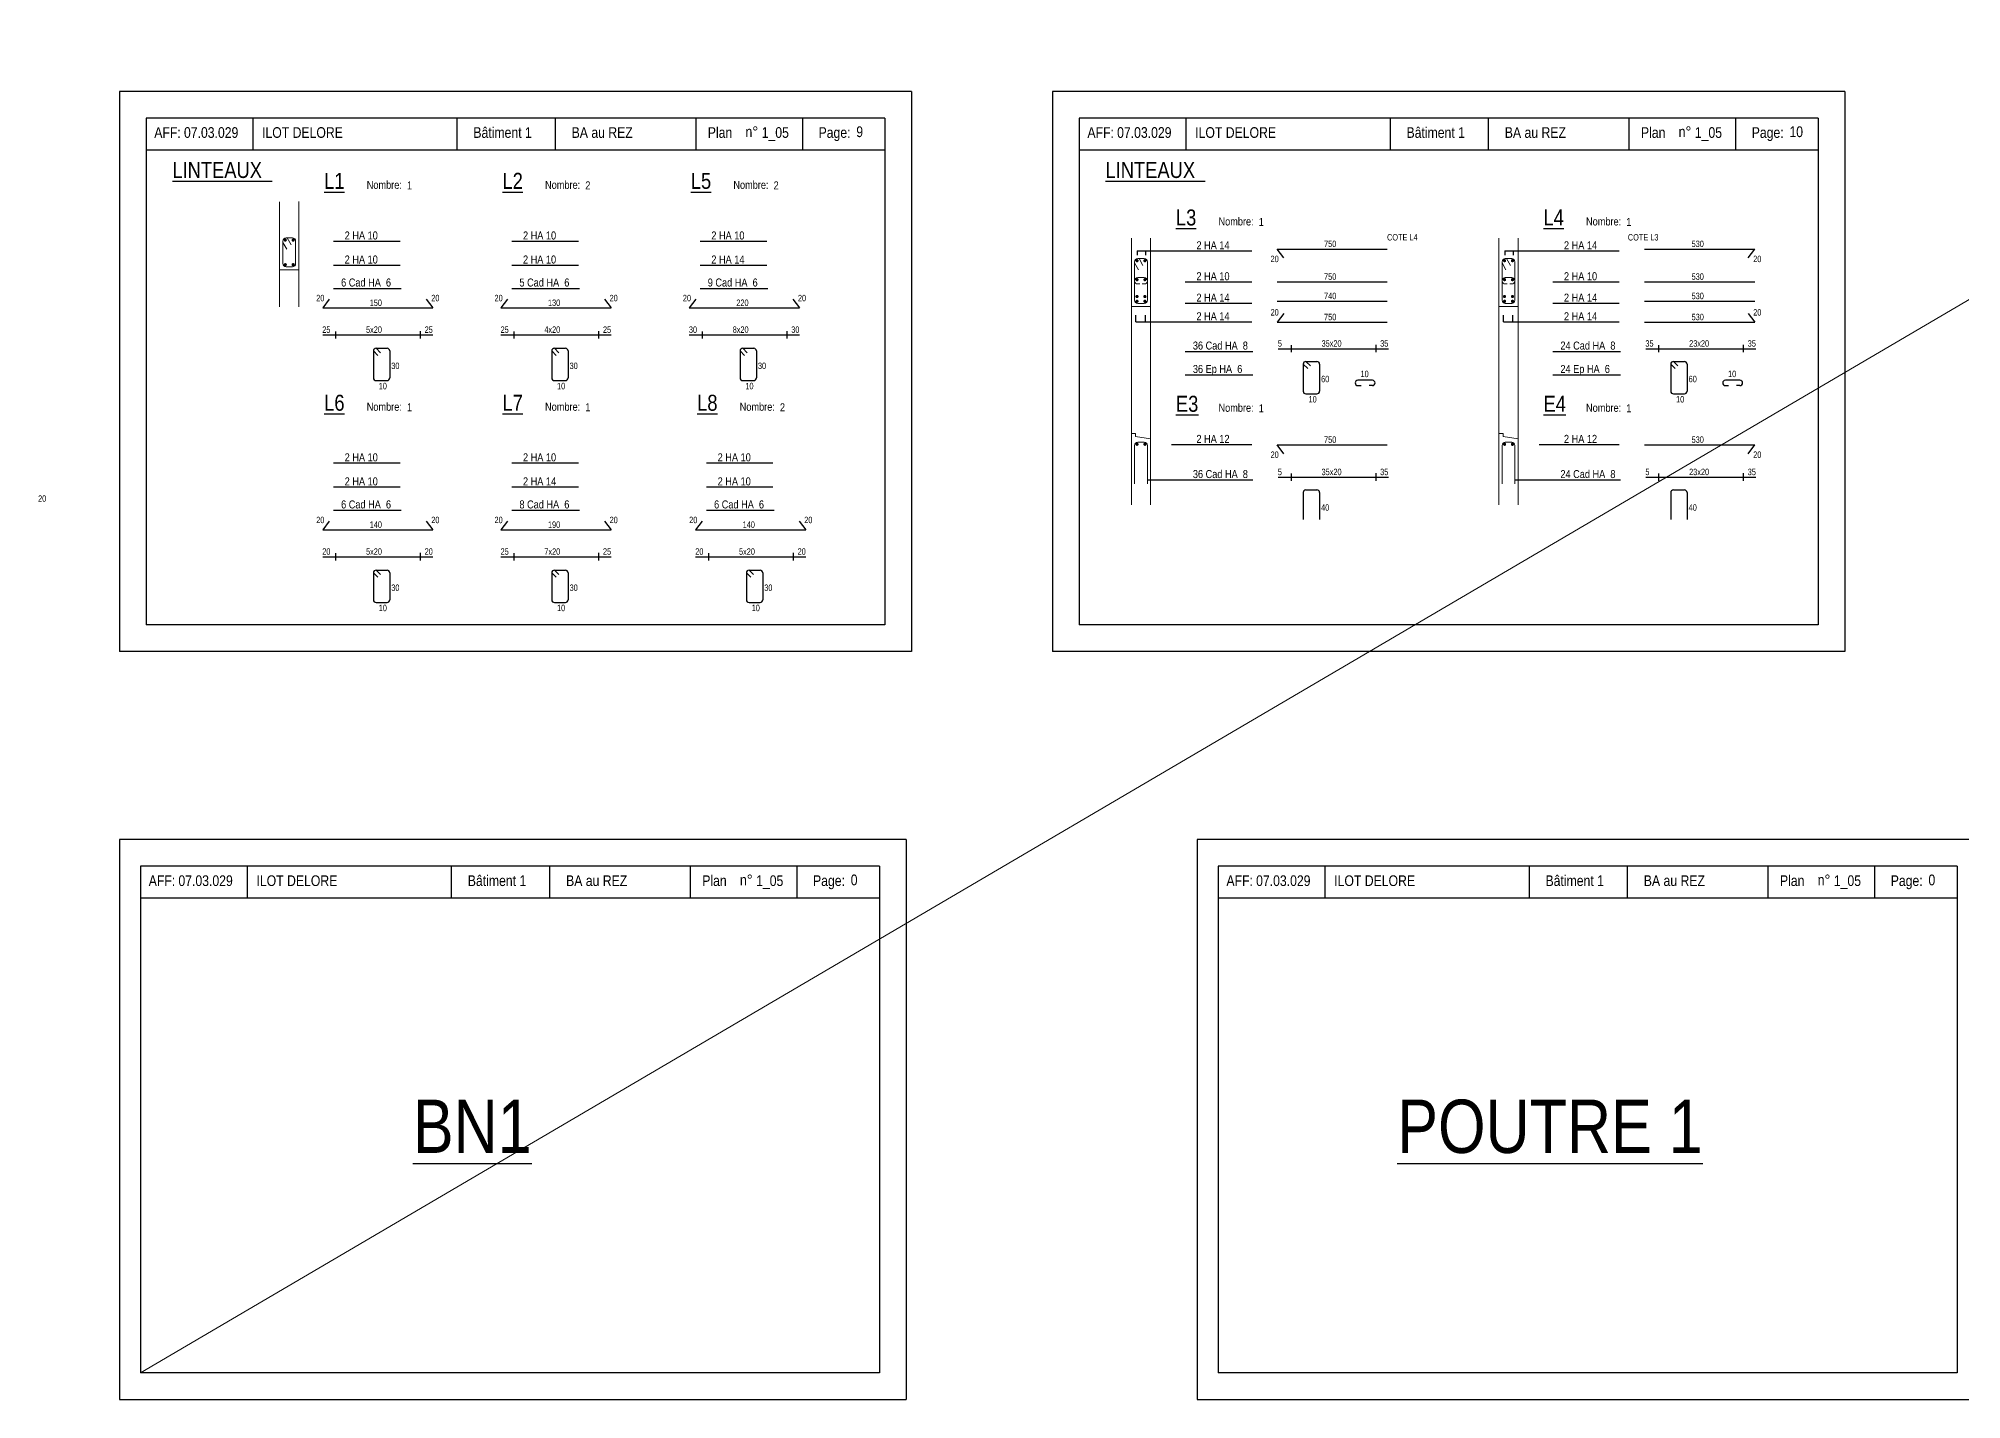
# Model space of a CAD drawing. Header units: metres. Extents: x -9927 to 45032, y -190416 to 12166.
# Drawn here: x 146 to 3751, y -63226 to -60674 of the extents above; entities that cross this region are included whole.
import ezdxf
from ezdxf.enums import TextEntityAlignment as Align

# ---------------------------------------------------------------- set-up
doc = ezdxf.new("R2010")
doc.units = ezdxf.units.M
for name, color, linetype in [('01_cote_gen', 4, 'Continuous'), ('01_fenetres', 171, 'Continuous'), ('01_linteaux', 3, 'Continuous'), ('01_texte', 230, 'Continuous')]:
    doc.layers.add(name, color=color, linetype=linetype)
doc.styles.add('STYLE2', font='ARIALN.TTF')

msp = doc.modelspace()

# ---------------------------------------------------------------- linework, layer by layer
at = {"layer": '01_cote_gen', "linetype": 'Continuous', "lineweight": 0}
msp.add_line((337.06, -63176.21), (8693.14, -58269.45), dxfattribs=at)
at = {"layer": '01_fenetres', "ltscale": 30}
for p, q in [((347.47, -60823.42), (347.47, -61773.42)), ((347.47, -60823.42), (347.47, -61773.42)), ((347.47, -60823.42), (347.47, -61773.42)), ((1732.47, -60823.42), (347.47, -60823.42)), ((547.47, -60823.42), (547.47, -60883.42)), ((929.97, -60823.42), (929.97, -60883.42)), ((1114.23, -60823.42), (1114.23, -60883.42)), ((1378.34, -60883.42), (1378.34, -60823.42)), ((1578.34, -60883.42), (1578.34, -60823.42)), ((1732.47, -60823.42), (1732.47, -61773.42)), ((2096.73, -60823.42), (2096.73, -61773.42)), ((2096.73, -60823.42), (2096.73, -61773.42)), ((2096.73, -60823.42), (2096.73, -61773.42)), ((3481.73, -60823.42), (2096.73, -60823.42)), ((2296.73, -60823.42), (2296.73, -60883.42)), ((2679.23, -60823.42), (2679.23, -60883.42)), ((2863.49, -60823.42), (2863.49, -60883.42)), ((3127.59, -60883.42), (3127.59, -60823.42)), ((3327.59, -60883.42), (3327.59, -60823.42)), ((3481.73, -60823.42), (3481.73, -61773.42)), ((1732.47, -60883.42), (347.47, -60883.42)), ((3481.73, -60883.42), (2096.73, -60883.42)), ((1732.47, -61773.42), (347.47, -61773.42)), ((3481.73, -61773.42), (2096.73, -61773.42)), ((337.06, -62226.21), (337.06, -63176.21)), ((1722.06, -62226.21), (337.06, -62226.21)), ((537.06, -62226.21), (537.06, -62286.21)), ((919.56, -62226.21), (919.56, -62286.21)), ((1103.83, -62226.21), (1103.83, -62286.21)), ((1367.93, -62286.21), (1367.93, -62226.21)), ((1567.93, -62286.21), (1567.93, -62226.21)), ((1722.06, -62226.21), (1722.06, -63176.21)), ((2357.31, -62226.21), (2357.31, -63176.21)), ((3742.31, -62226.21), (2357.31, -62226.21)), ((2557.31, -62226.21), (2557.31, -62286.21)), ((2939.81, -62226.21), (2939.81, -62286.21)), ((3124.07, -62226.21), (3124.07, -62286.21)), ((3388.18, -62286.21), (3388.18, -62226.21)), ((3588.18, -62286.21), (3588.18, -62226.21)), ((3742.31, -62226.21), (3742.31, -63176.21)), ((1722.06, -62286.21), (337.06, -62286.21)), ((3742.31, -62286.21), (2357.31, -62286.21)), ((1722.06, -63176.21), (337.06, -63176.21)), ((3742.31, -63176.21), (2357.31, -63176.21))]:
    msp.add_line(p, q, dxfattribs=at)
at = {"layer": '01_linteaux', "linetype": 'ByBlock', "lineweight": 18}
for p, q in [((597.73, -60980.26), (597.73, -61177.45)), ((633.73, -60979.75), (633.73, -61177.45)), ((603.73, -61054.33), (603.73, -61096.33)), ((603.73, -61056.49), (610.96, -61069.48)), ((609.73, -61048.33), (621.73, -61048.33)), ((612.12, -61048.33), (619.35, -61061.31)), ((627.73, -61054.33), (627.73, -61096.33)), ((2194.39, -61048.89), (2194.39, -61414.84)), ((2230.39, -61048.38), (2230.39, -61424.84)), ((2883.38, -61048.89), (2883.38, -61414.84)), ((2919.38, -61048.38), (2919.38, -61424.84)), ((609.73, -61102.33), (621.73, -61102.33)), ((2200.39, -61092.96), (2200.39, -61164.96)), ((2200.39, -61095.13), (2207.62, -61108.11)), ((2206.39, -61086.96), (2218.39, -61086.96)), ((2208.78, -61086.96), (2216.01, -61099.95)), ((2224.39, -61092.96), (2224.39, -61164.96)), ((2889.38, -61092.96), (2889.38, -61164.96)), ((2889.38, -61095.13), (2896.61, -61108.11)), ((2895.38, -61086.96), (2907.38, -61086.96)), ((2897.77, -61086.96), (2905.01, -61099.95)), ((2913.38, -61092.96), (2913.38, -61164.96)), ((597.73, -61108.33), (619.73, -61108.33)), ((619.73, -61108.33), (633.73, -61108.33)), ((619.73, -61108.33), (619.73, -61108.33)), ((2206.39, -61122.56), (2218.39, -61122.56)), ((2206.39, -61134.56), (2210.06, -61134.56)), ((2218.39, -61134.56), (2214.73, -61134.56)), ((2895.38, -61122.56), (2907.38, -61122.56)), ((2895.38, -61134.56), (2899.05, -61134.56)), ((2907.38, -61134.56), (2903.72, -61134.56)), ((2206.39, -61170.96), (2218.39, -61170.96)), ((2895.38, -61170.96), (2907.38, -61170.96)), ((2194.39, -61176.96), (2216.39, -61176.96)), ((2216.39, -61176.96), (2230.39, -61176.96)), ((2216.39, -61176.96), (2216.39, -61176.96)), ((2883.38, -61176.96), (2905.38, -61176.96)), ((2905.38, -61176.96), (2919.38, -61176.96)), ((2905.38, -61176.96), (2905.38, -61176.96)), ((2194.39, -61414.84), (2194.39, -61548.56)), ((2194.39, -61414.84), (2202.39, -61414.84)), ((2202.39, -61414.84), (2202.39, -61420.84)), ((2230.39, -61424.84), (2202.39, -61420.84)), ((2230.39, -61424.84), (2230.39, -61548.56)), ((2883.38, -61414.84), (2883.38, -61548.56)), ((2883.38, -61414.84), (2891.38, -61414.84)), ((2891.38, -61414.84), (2891.38, -61420.84)), ((2919.38, -61424.84), (2891.38, -61420.84)), ((2919.38, -61424.84), (2919.38, -61548.56)), ((2200.39, -61437.2), (2200.39, -61509.2)), ((2206.39, -61431.2), (2218.39, -61431.2)), ((2224.39, -61437.2), (2224.39, -61509.2)), ((2889.38, -61437.2), (2889.38, -61509.2)), ((2895.38, -61431.2), (2907.38, -61431.2)), ((2913.38, -61437.2), (2913.38, -61509.2))]:
    msp.add_line(p, q, dxfattribs=at)
at = {"layer": '01_linteaux', "linetype": 'Continuous'}
for p, q in [((678.47, -61230.1), (884.92, -61230.1)), ((702.47, -61223.4), (702.47, -61236.81)), ((861.21, -61222.74), (861.21, -61236.69)), ((1012.73, -61230.1), (1219.19, -61230.1)), ((1036.74, -61223.4), (1036.74, -61236.81)), ((1195.48, -61222.74), (1195.48, -61236.69)), ((1365.76, -61230.1), (1572.22, -61230.1)), ((1389.77, -61223.4), (1389.77, -61236.81)), ((1548.51, -61222.74), (1548.51, -61236.69)), ((773.53, -61260.15), (773.53, -61310.68)), ((773.53, -61260.15), (781.94, -61268.48)), ((778.53, -61255.15), (799.16, -61255.15)), ((778.53, -61255.15), (786.94, -61263.48)), ((804.16, -61260.15), (804.16, -61310.68)), ((1107.8, -61260.15), (1107.8, -61310.68)), ((1107.8, -61260.15), (1116.21, -61268.48)), ((1112.8, -61255.15), (1133.42, -61255.15)), ((1112.8, -61255.15), (1121.21, -61263.48)), ((1138.42, -61260.15), (1138.42, -61310.68)), ((1460.83, -61260.15), (1460.83, -61310.68)), ((1460.83, -61260.15), (1469.23, -61268.48)), ((1465.83, -61255.15), (1486.45, -61255.15)), ((1465.83, -61255.15), (1474.23, -61263.48)), ((1491.45, -61260.15), (1491.45, -61310.68)), ((2469.69, -61255.94), (2676.15, -61255.94)), ((2493.7, -61249.23), (2493.7, -61262.65)), ((2521.53, -61279.93), (2542.15, -61279.93)), ((2521.53, -61279.93), (2529.93, -61288.25)), ((2652.44, -61248.58), (2652.44, -61262.53)), ((3158.69, -61255.94), (3365.14, -61255.94)), ((3182.69, -61249.23), (3182.69, -61262.65)), ((3210.52, -61279.93), (3231.14, -61279.93)), ((3210.52, -61279.93), (3218.92, -61288.25)), ((3341.43, -61248.58), (3341.43, -61262.53)), ((778.53, -61315.68), (799.16, -61315.68)), ((804.16, -61308.65), (804.16, -61310.68)), ((1112.8, -61315.68), (1133.42, -61315.68)), ((1138.42, -61308.65), (1138.42, -61310.68)), ((1465.83, -61315.68), (1486.45, -61315.68)), ((1491.45, -61308.65), (1491.45, -61310.68)), ((2516.53, -61284.93), (2516.53, -61335.46)), ((2516.53, -61284.93), (2524.93, -61293.25)), ((2547.15, -61284.93), (2547.15, -61335.46)), ((2646.25, -61315.04), (2618.85, -61315.04)), ((3205.52, -61284.93), (3205.52, -61335.46)), ((3205.52, -61284.93), (3213.92, -61293.25)), ((3236.14, -61284.93), (3236.14, -61335.46)), ((3335.24, -61315.04), (3307.84, -61315.04)), ((2521.53, -61340.46), (2542.15, -61340.46)), ((2547.15, -61333.43), (2547.15, -61335.46)), ((2618.85, -61325.04), (2624.89, -61325.04)), ((2646.25, -61325.04), (2640.05, -61325.04)), ((3210.52, -61340.46), (3231.14, -61340.46)), ((3236.14, -61333.43), (3236.14, -61335.46)), ((3307.84, -61325.04), (3313.88, -61325.04)), ((3335.24, -61325.04), (3329.05, -61325.04)), ((2469.69, -61496.85), (2676.15, -61496.85)), ((2493.7, -61490.14), (2493.7, -61503.56)), ((2652.44, -61489.49), (2652.44, -61503.44)), ((3158.69, -61496.85), (3365.14, -61496.85)), ((3182.69, -61490.14), (3182.69, -61503.56)), ((3341.43, -61489.49), (3341.43, -61503.44)), ((2516.53, -61525.84), (2516.53, -61576.37)), ((2521.53, -61520.84), (2542.15, -61520.84)), ((2547.15, -61525.84), (2547.15, -61576.37)), ((3205.52, -61525.84), (3205.52, -61576.37)), ((3210.52, -61520.84), (3231.14, -61520.84)), ((3236.14, -61525.84), (3236.14, -61576.37)), ((702.47, -61639.45), (702.47, -61652.87)), ((861.21, -61638.8), (861.21, -61652.75)), ((1036.74, -61639.45), (1036.74, -61652.87)), ((1195.48, -61638.8), (1195.48, -61652.75)), ((1401.63, -61639.45), (1401.63, -61652.87)), ((1560.37, -61638.8), (1560.37, -61652.75)), ((678.47, -61646.16), (884.92, -61646.16)), ((773.53, -61676.21), (773.53, -61726.74)), ((773.53, -61676.21), (781.94, -61684.53)), ((778.53, -61671.21), (799.16, -61671.21)), ((778.53, -61671.21), (786.94, -61679.53)), ((804.16, -61676.21), (804.16, -61726.74)), ((1012.73, -61646.16), (1219.19, -61646.16)), ((1107.8, -61676.21), (1107.8, -61726.74)), ((1107.8, -61676.21), (1116.21, -61684.53)), ((1112.8, -61671.21), (1133.42, -61671.21)), ((1112.8, -61671.21), (1121.21, -61679.53)), ((1138.42, -61676.21), (1138.42, -61726.74)), ((1377.62, -61646.16), (1584.08, -61646.16)), ((1472.69, -61676.21), (1472.69, -61726.74)), ((1472.69, -61676.21), (1481.09, -61684.53)), ((1477.69, -61671.21), (1498.31, -61671.21)), ((1477.69, -61671.21), (1486.09, -61679.53)), ((1503.31, -61676.21), (1503.31, -61726.74)), ((778.53, -61731.74), (799.16, -61731.74)), ((804.16, -61724.71), (804.16, -61726.74)), ((1112.8, -61731.74), (1133.42, -61731.74)), ((1138.42, -61724.71), (1138.42, -61726.74)), ((1477.69, -61731.74), (1498.31, -61731.74)), ((1503.31, -61724.71), (1503.31, -61726.74))]:
    msp.add_line(p, q, dxfattribs=at)
at = {"layer": '01_linteaux', "linetype": 'ByBlock', "lineweight": 18}
for centre, start, end in [((609.73, -61054.33), 90, 180), ((621.73, -61054.33), 0, 90), ((609.73, -61096.33), 180, 270), ((621.73, -61096.33), 270, 0), ((2206.39, -61092.96), 90, 180), ((2218.39, -61092.96), 0, 90), ((2895.38, -61092.96), 90, 180), ((2907.38, -61092.96), 0, 90), ((2206.39, -61128.56), 90, 180), ((2206.39, -61128.56), 180, 270), ((2218.39, -61128.56), 0, 90), ((2218.39, -61128.56), 270, 0), ((2895.38, -61128.56), 90, 180), ((2895.38, -61128.56), 180, 270), ((2907.38, -61128.56), 0, 90), ((2907.38, -61128.56), 270, 0), ((2206.39, -61164.96), 180, 270), ((2218.39, -61164.96), 270, 0), ((2895.38, -61164.96), 180, 270), ((2907.38, -61164.96), 270, 0), ((2206.39, -61437.2), 90, 180), ((2218.39, -61437.2), 0, 90), ((2895.38, -61437.2), 90, 180), ((2907.38, -61437.2), 0, 90)]:
    msp.add_arc(centre, 6, start, end, dxfattribs=at)
at = {"layer": '01_linteaux', "linetype": 'Continuous'}
for centre, start, end in [((778.53, -61260.15), 90, 180), ((799.16, -61260.15), 0, 90), ((1112.8, -61260.15), 90, 180), ((1133.42, -61260.15), 0, 90), ((1465.83, -61260.15), 90, 180), ((1486.45, -61260.15), 0, 90), ((2521.53, -61284.93), 90, 180), ((2542.15, -61284.93), 0, 90), ((3210.52, -61284.93), 90, 180), ((3231.14, -61284.93), 0, 90), ((778.53, -61310.68), 180, 270), ((799.16, -61310.68), 270, 0), ((1112.8, -61310.68), 180, 270), ((1133.42, -61310.68), 270, 0), ((1465.83, -61310.68), 180, 270), ((1486.45, -61310.68), 270, 0), ((2618.85, -61320.04), 90, 180), ((2646.25, -61320.04), 0, 90), ((3307.84, -61320.04), 90, 180), ((3335.24, -61320.04), 0, 90), ((2521.53, -61335.46), 180, 270), ((2542.15, -61335.46), 270, 0), ((2618.85, -61320.04), 180, 270), ((2646.25, -61320.04), 270, 0), ((3210.52, -61335.46), 180, 270), ((3231.14, -61335.46), 270, 0), ((3307.84, -61320.04), 180, 270), ((3335.24, -61320.04), 270, 0), ((2521.53, -61525.84), 90, 180), ((2542.15, -61525.84), 0, 90), ((3210.52, -61525.84), 90, 180), ((3231.14, -61525.84), 0, 90), ((778.53, -61676.21), 90, 180), ((799.16, -61676.21), 0, 90), ((1112.8, -61676.21), 90, 180), ((1133.42, -61676.21), 0, 90), ((1477.69, -61676.21), 90, 180), ((1498.31, -61676.21), 0, 90), ((778.53, -61726.74), 180, 270), ((799.16, -61726.74), 270, 0), ((1112.8, -61726.74), 180, 270), ((1133.42, -61726.74), 270, 0), ((1477.69, -61726.74), 180, 270), ((1498.31, -61726.74), 270, 0)]:
    msp.add_arc(centre, 5, start, end, dxfattribs=at)
at = {"layer": '01_texte', "ltscale": 30}
for p, q in [((297.47, -60773.42), (297.47, -61823.42)), ((1782.47, -60773.42), (297.47, -60773.42)), ((1782.47, -60773.42), (1782.47, -61823.42)), ((2046.73, -60773.42), (2046.73, -61823.42)), ((3531.73, -60773.42), (2046.73, -60773.42)), ((3531.73, -60773.42), (3531.73, -61823.42)), ((698.83, -61054.04), (823.46, -61054.04)), ((1033.1, -61054.04), (1157.72, -61054.04)), ((1386.13, -61054.04), (1510.75, -61054.04)), ((698.83, -61099.12), (823.46, -61099.12)), ((1033.1, -61099.12), (1157.72, -61099.12)), ((1386.13, -61099.12), (1510.75, -61099.12)), ((2205.37, -61072.52), (2420.12, -61072.52)), ((2205.37, -61072.52), (2205.37, -61080.46)), ((2221.15, -61072.52), (2221.15, -61080.82)), ((2479.92, -61085.68), (2467.5, -61069.13)), ((2467.5, -61069.13), (2673.96, -61069.13)), ((2894.36, -61072.52), (3109.11, -61072.52)), ((2894.36, -61072.52), (2894.36, -61080.46)), ((2910.14, -61072.52), (2910.14, -61080.82)), ((3156.49, -61069.13), (3362.95, -61069.13)), ((3350.54, -61085.68), (3362.95, -61069.13)), ((2295.49, -61130.54), (2420.12, -61130.54)), ((2467.5, -61130.52), (2673.96, -61130.52)), ((2984.49, -61130.54), (3109.11, -61130.54)), ((3156.49, -61130.52), (3362.95, -61130.52)), ((690.88, -61163.02), (678.47, -61179.57)), ((698.83, -61142.78), (825.68, -61142.78)), ((872.51, -61163.02), (884.92, -61179.57)), ((1025.15, -61163.02), (1012.73, -61179.57)), ((1033.1, -61142.78), (1159.94, -61142.78)), ((1206.78, -61163.02), (1219.19, -61179.57)), ((1378.17, -61163.02), (1365.76, -61179.57)), ((1386.13, -61142.78), (1512.97, -61142.78)), ((1559.8, -61163.02), (1572.22, -61179.57)), ((2295.49, -61170.66), (2420.12, -61170.66)), ((2467.5, -61166.77), (2673.96, -61166.77)), ((2984.49, -61170.66), (3109.11, -61170.66)), ((3156.49, -61166.77), (3362.95, -61166.77)), ((678.47, -61179.57), (884.92, -61179.57)), ((1012.73, -61179.57), (1219.19, -61179.57)), ((1365.76, -61179.57), (1572.22, -61179.57)), ((2202.77, -61205.58), (2202.77, -61192.9)), ((2202.77, -61205.58), (2420.12, -61205.58)), ((2220.61, -61205.58), (2220.61, -61192.9)), ((2479.92, -61189.74), (2467.5, -61206.29)), ((2467.5, -61206.29), (2673.96, -61206.29)), ((2891.76, -61205.58), (2891.76, -61192.9)), ((2891.76, -61205.58), (3109.11, -61205.58)), ((2909.61, -61205.58), (2909.61, -61192.9)), ((3156.49, -61206.29), (3362.95, -61206.29)), ((3350.54, -61189.74), (3362.95, -61206.29)), ((2295.49, -61261), (2422.34, -61261)), ((2984.49, -61261), (3111.33, -61261)), ((2295.49, -61304.87), (2422.34, -61304.87)), ((2984.49, -61304.87), (3111.33, -61304.87)), ((2269.87, -61435.51), (2420.12, -61435.51)), ((2479.92, -61452.77), (2467.5, -61436.22)), ((2467.5, -61436.22), (2673.96, -61436.22)), ((2958.86, -61435.51), (3109.11, -61435.51)), ((3156.49, -61436.22), (3362.95, -61436.22)), ((3350.54, -61452.77), (3362.95, -61436.22)), ((698.83, -61470.1), (823.46, -61470.1)), ((1033.1, -61470.1), (1157.72, -61470.1)), ((1397.99, -61470.1), (1522.61, -61470.1)), ((698.83, -61515.18), (823.46, -61515.18)), ((1033.1, -61515.18), (1157.72, -61515.18)), ((1397.99, -61515.18), (1522.61, -61515.18)), ((2224.39, -61501.91), (2422.34, -61501.91)), ((2913.38, -61501.91), (3111.33, -61501.91)), ((698.83, -61558.83), (825.68, -61558.83)), ((1033.1, -61558.83), (1159.94, -61558.83)), ((1397.99, -61558.83), (1524.83, -61558.83)), ((690.88, -61579.08), (678.47, -61595.63)), ((678.47, -61595.63), (884.92, -61595.63)), ((872.51, -61579.08), (884.92, -61595.63)), ((1025.15, -61579.08), (1012.73, -61595.63)), ((1012.73, -61595.63), (1219.19, -61595.63)), ((1206.78, -61579.08), (1219.19, -61595.63)), ((1390.04, -61579.08), (1377.62, -61595.63)), ((1377.62, -61595.63), (1584.08, -61595.63)), ((1571.66, -61579.08), (1584.08, -61595.63)), ((1782.47, -61823.42), (297.47, -61823.42)), ((3531.73, -61823.42), (2046.73, -61823.42)), ((297.47, -62176.21), (297.47, -63226.21)), ((1772.06, -62176.21), (297.47, -62176.21)), ((1772.06, -62176.21), (1772.06, -63226.21)), ((2317.72, -62176.21), (2317.72, -63226.21)), ((3792.31, -62176.21), (2317.72, -62176.21)), ((297.47, -63226.21), (1772.06, -63226.21)), ((2317.72, -63226.21), (3792.31, -63226.21))]:
    msp.add_line(p, q, dxfattribs=at)
at = {"layer": '01_texte', "ltscale": 30, "const_width": 3, "flags": 128}
for points in [[(609.8, -61052.25, 1), (606.8, -61052.25, 1)], [(621.65, -61052.25, -1), (624.65, -61052.25, -1)], [(609.8, -61098.4, -1), (606.8, -61098.4, -1)], [(621.65, -61098.4, 1), (624.65, -61098.4, 1)], [(2206.47, -61090.89, 1), (2203.47, -61090.89, 1)], [(2218.32, -61090.89, -1), (2221.32, -61090.89, -1)], [(2895.46, -61090.89, 1), (2892.46, -61090.89, 1)], [(2907.31, -61090.89, -1), (2910.31, -61090.89, -1)], [(2206.47, -61126.48, 1), (2203.47, -61126.48, 1)], [(2218.32, -61126.48, -1), (2221.32, -61126.48, -1)], [(2895.46, -61126.48, 1), (2892.46, -61126.48, 1)], [(2907.31, -61126.48, -1), (2910.31, -61126.48, -1)], [(2206.47, -61158.08, -1), (2203.47, -61158.08, -1)], [(2206.47, -61167.04, -1), (2203.47, -61167.04, -1)], [(2218.32, -61158.08, 1), (2221.32, -61158.08, 1)], [(2218.32, -61167.04, 1), (2221.32, -61167.04, 1)], [(2895.46, -61158.08, -1), (2892.46, -61158.08, -1)], [(2895.46, -61167.04, -1), (2892.46, -61167.04, -1)], [(2907.31, -61158.08, 1), (2910.31, -61158.08, 1)], [(2907.31, -61167.04, 1), (2910.31, -61167.04, 1)], [(2206.47, -61435.12, 1), (2203.47, -61435.12, 1)], [(2218.32, -61435.12, -1), (2221.32, -61435.12, -1)], [(2895.46, -61435.12, 1), (2892.46, -61435.12, 1)], [(2907.31, -61435.12, -1), (2910.31, -61435.12, -1)]]:
    msp.add_lwpolyline(points, format="xyb", close=True, dxfattribs=at)

# ---------------------------------------------------------------- texts
at = {"layer": '01_texte', "style": 'STYLE2'}
for s, height, p in [('AFF:', 20, (362.77, -60860.57)), ('07.03.029', 20, (418.43, -60860.57)), ('ILOT DELORE', 20, (564.82, -60860.57)), ('Bâtiment 1', 20, (960.92, -60860.57)), ('BA au REZ', 20, (1145.18, -60860.57)), ('Plan', 20, (1400.38, -60860.57)), ('n%%D', 20, (1471.07, -60859.13)), ('1_05', 20, (1501.41, -60860.57)), ('Page:', 20, (1608.05, -60860.57)), ('9', 20, (1678.74, -60859.13)), ('AFF:', 20, (2112.02, -60860.57)), ('07.03.029', 20, (2167.69, -60860.57)), ('ILOT DELORE', 20, (2314.07, -60860.57)), ('Bâtiment 1', 20, (2710.17, -60860.57)), ('BA au REZ', 20, (2894.43, -60860.57)), ('Plan', 20, (3149.64, -60860.57)), ('n%%D', 20, (3220.32, -60859.13)), ('1_05', 20, (3250.67, -60860.57)), ('Page:', 20, (3357.31, -60860.57)), ('10', 20, (3427.99, -60859.13)), ('%%UL1', 30, (681.25, -60956.22)), ('Nombre:', 15, (761.06, -60956.22)), ('1', 15, (836.48, -60957.23)), ('%%UL2', 30, (1015.52, -60956.22)), ('Nombre:', 15, (1095.33, -60956.22)), ('2', 15, (1170.75, -60957.23)), ('%%UL5', 30, (1368.54, -60956.22)), ('Nombre:', 15, (1448.36, -60956.22)), ('2', 15, (1523.77, -60957.23)), ('%%UL3', 30, (2277.91, -61024.85)), ('%%UL4', 30, (2966.91, -61024.85)), ('Nombre:', 15, (2357.73, -61024.85)), ('1', 15, (2433.14, -61025.86)), ('Nombre:', 15, (3046.72, -61024.85)), ('1', 15, (3122.13, -61025.86)), ('2 HA 10', 15, (719.7, -61051.09)), ('2 HA 10', 15, (1053.97, -61051.09)), ('2 HA 10', 15, (1407, -61051.09)), ('2 HA 14', 15, (2316.36, -61069.56)), ('750', 12, (2555.62, -61065.34)), ('COTE L4', 12, (2673.74, -61053.01)), ('2 HA 14', 15, (3005.36, -61069.56)), ('COTE L3', 12, (3125.13, -61053.01)), ('530', 12, (3244.61, -61065.34)), ('2 HA 10', 15, (719.7, -61096.17)), ('2 HA 10', 15, (1053.97, -61096.17)), ('2 HA 14', 15, (1407, -61096.17)), ('20', 12, (2455.36, -61093.58)), ('20', 12, (3360.09, -61093.58)), ('6 Cad HA  6', 15, (713.03, -61139.33)), ('5 Cad HA  6', 15, (1047.3, -61139.33)), ('9 Cad HA  6', 15, (1400.32, -61139.33)), ('2 HA 10', 15, (2316.36, -61127.58)), ('750', 12, (2555.62, -61126.73)), ('2 HA 10', 15, (3005.36, -61127.58)), ('530', 12, (3244.61, -61126.73)), ('20', 12, (666.33, -61166.97)), ('150', 12, (766.58, -61175.78)), ('20', 12, (882.07, -61166.97)), ('20', 12, (1000.59, -61166.97)), ('130', 12, (1100.85, -61175.78)), ('20', 12, (1216.33, -61166.97)), ('20', 12, (1353.62, -61166.97)), ('220', 12, (1453.88, -61175.78)), ('20', 12, (1569.36, -61166.97)), ('2 HA 14', 15, (2316.36, -61167.7)), ('740', 12, (2555.62, -61162.98)), ('2 HA 14', 15, (3005.36, -61167.7)), ('530', 12, (3244.61, -61162.98)), ('2 HA 14', 15, (2316.36, -61202.63)), ('20', 12, (2455.36, -61193.69)), ('750', 12, (2555.62, -61202.5)), ('2 HA 14', 15, (3005.36, -61202.63)), ('530', 12, (3244.61, -61202.5)), ('20', 12, (3360.09, -61193.69)), ('25', 12, (677.7, -61226.2)), ('5x20', 12, (759.73, -61226.2)), ('25', 12, (869.58, -61226.2)), ('25', 12, (1011.96, -61226.2)), ('4x20', 12, (1094, -61226.2)), ('25', 12, (1203.85, -61226.2)), ('30', 12, (1364.99, -61226.2)), ('8x20', 12, (1447.03, -61226.2)), ('30', 12, (1556.88, -61226.2)), ('36 Cad HA  8', 15, (2309.69, -61257.55)), ('5', 12, (2468.93, -61252.04)), ('35x20', 12, (2550.96, -61252.04)), ('35', 12, (2660.81, -61252.04)), ('24 Cad HA  8', 15, (2998.68, -61257.55)), ('35', 12, (3157.92, -61252.04)), ('23x20', 12, (3239.96, -61252.04)), ('35', 12, (3349.8, -61252.04)), ('30', 12, (807.1, -61293.97)), ('30', 12, (1141.37, -61293.97)), ('30', 12, (1494.4, -61293.97)), ('10', 12, (783.52, -61331.94)), ('10', 12, (1117.79, -61331.94)), ('10', 12, (1470.81, -61331.94)), ('36 Ep HA  6', 15, (2309.69, -61301.42)), ('60', 12, (2550.1, -61318.75)), ('10', 12, (2623.95, -61309.19)), ('24 Ep HA  6', 15, (2998.68, -61301.42)), ('60', 12, (3239.09, -61318.75)), ('10', 12, (3312.95, -61309.19)), ('%%UL6', 30, (681.25, -61372.28)), ('%%UL7', 30, (1015.52, -61372.28)), ('%%UL8', 30, (1380.41, -61372.28)), ('%%UE3', 30, (2277.91, -61374.2)), ('10', 12, (2526.51, -61356.71)), ('%%UE4', 30, (2966.91, -61374.2)), ('10', 12, (3215.51, -61356.71)), ('Nombre:', 15, (761.06, -61372.28)), ('1', 15, (836.48, -61373.28)), ('Nombre:', 15, (1095.33, -61372.28)), ('1', 15, (1170.75, -61373.28)), ('Nombre:', 15, (1460.22, -61372.28)), ('2', 15, (1535.64, -61373.28)), ('Nombre:', 15, (2357.73, -61374.2)), ('1', 15, (2433.14, -61375.2)), ('Nombre:', 15, (3046.72, -61374.2)), ('1', 15, (3122.13, -61375.2)), ('2 HA 12', 15, (2316.36, -61432.56)), ('750', 12, (2555.62, -61432.43)), ('2 HA 12', 15, (3005.36, -61432.56)), ('530', 12, (3244.61, -61432.43)), ('2 HA 10', 15, (719.7, -61467.14)), ('2 HA 10', 15, (1053.97, -61467.14)), ('2 HA 10', 15, (1418.86, -61467.14)), ('20', 12, (2455.36, -61460.66)), ('20', 12, (3360.09, -61460.66)), ('2 HA 10', 15, (719.7, -61512.22)), ('2 HA 14', 15, (1053.97, -61512.22)), ('2 HA 10', 15, (1418.86, -61512.22)), ('36 Cad HA  8', 15, (2309.69, -61498.46)), ('5', 12, (2468.93, -61492.95)), ('35x20', 12, (2550.96, -61492.95)), ('35', 12, (2660.81, -61492.95)), ('24 Cad HA  8', 15, (2998.68, -61498.46)), ('5', 12, (3157.92, -61492.95)), ('23x20', 12, (3239.96, -61492.95)), ('35', 12, (3349.8, -61492.95)), ('20', 12, (144.99, -61542.86)), ('20', 12, (666.33, -61583.03)), ('6 Cad HA  6', 15, (713.03, -61555.39)), ('20', 12, (882.07, -61583.03)), ('20', 12, (1000.59, -61583.03)), ('8 Cad HA  6', 15, (1047.3, -61555.39)), ('20', 12, (1216.33, -61583.03)), ('20', 12, (1365.48, -61583.03)), ('6 Cad HA  6', 15, (1412.18, -61555.39)), ('20', 12, (1581.22, -61583.03)), ('40', 12, (2550.1, -61559.66)), ('40', 12, (3239.09, -61559.66)), ('140', 12, (766.58, -61591.84)), ('190', 12, (1100.85, -61591.84)), ('140', 12, (1465.74, -61591.84)), ('20', 12, (677.7, -61642.26)), ('5x20', 12, (759.73, -61642.26)), ('20', 12, (869.58, -61642.26)), ('25', 12, (1011.96, -61642.26)), ('7x20', 12, (1094, -61642.26)), ('25', 12, (1203.85, -61642.26)), ('20', 12, (1376.85, -61642.26)), ('5x20', 12, (1458.89, -61642.26)), ('20', 12, (1568.74, -61642.26)), ('30', 12, (807.1, -61710.03)), ('30', 12, (1141.37, -61710.03)), ('30', 12, (1506.26, -61710.03)), ('10', 12, (783.52, -61747.99)), ('10', 12, (1117.79, -61747.99)), ('10', 12, (1482.68, -61747.99)), ('AFF:', 20, (352.36, -62263.36)), ('07.03.029', 20, (408.02, -62263.36)), ('ILOT DELORE', 20, (554.41, -62263.36)), ('Bâtiment 1', 20, (950.51, -62263.36)), ('BA au REZ', 20, (1134.77, -62263.36)), ('Plan', 20, (1389.98, -62263.36)), ('n%%D', 20, (1460.66, -62261.92)), ('1_05', 20, (1491, -62263.36)), ('Page:', 20, (1597.64, -62263.36)), ('0', 20, (1668.33, -62261.92)), ('AFF:', 20, (2372.6, -62263.36)), ('07.03.029', 20, (2428.27, -62263.36)), ('ILOT DELORE', 20, (2574.65, -62263.36)), ('Bâtiment 1', 20, (2970.75, -62263.36)), ('BA au REZ', 20, (3155.02, -62263.36)), ('Plan', 20, (3410.22, -62263.36)), ('n%%D', 20, (3480.91, -62261.92)), ('1_05', 20, (3511.25, -62263.36)), ('Page:', 20, (3617.89, -62263.36)), ('0', 20, (3688.58, -62261.92))]:
    msp.add_text(s, height=height, dxfattribs=at).set_placement(p)
for s, height, p in [('%%ULINTEAUX  ', 30, (490.2, -60921.04)), ('%%ULINTEAUX  ', 30, (2239.45, -60921.04)), ('%%UBN1', 100, (958.95, -62713.85)), ('%%UPOUTRE 1', 100, (2979.19, -62713.85))]:
    msp.add_text(s, height=height, dxfattribs=at).set_placement(p, align=Align.MIDDLE)

doc.saveas('drawing.dxf')
